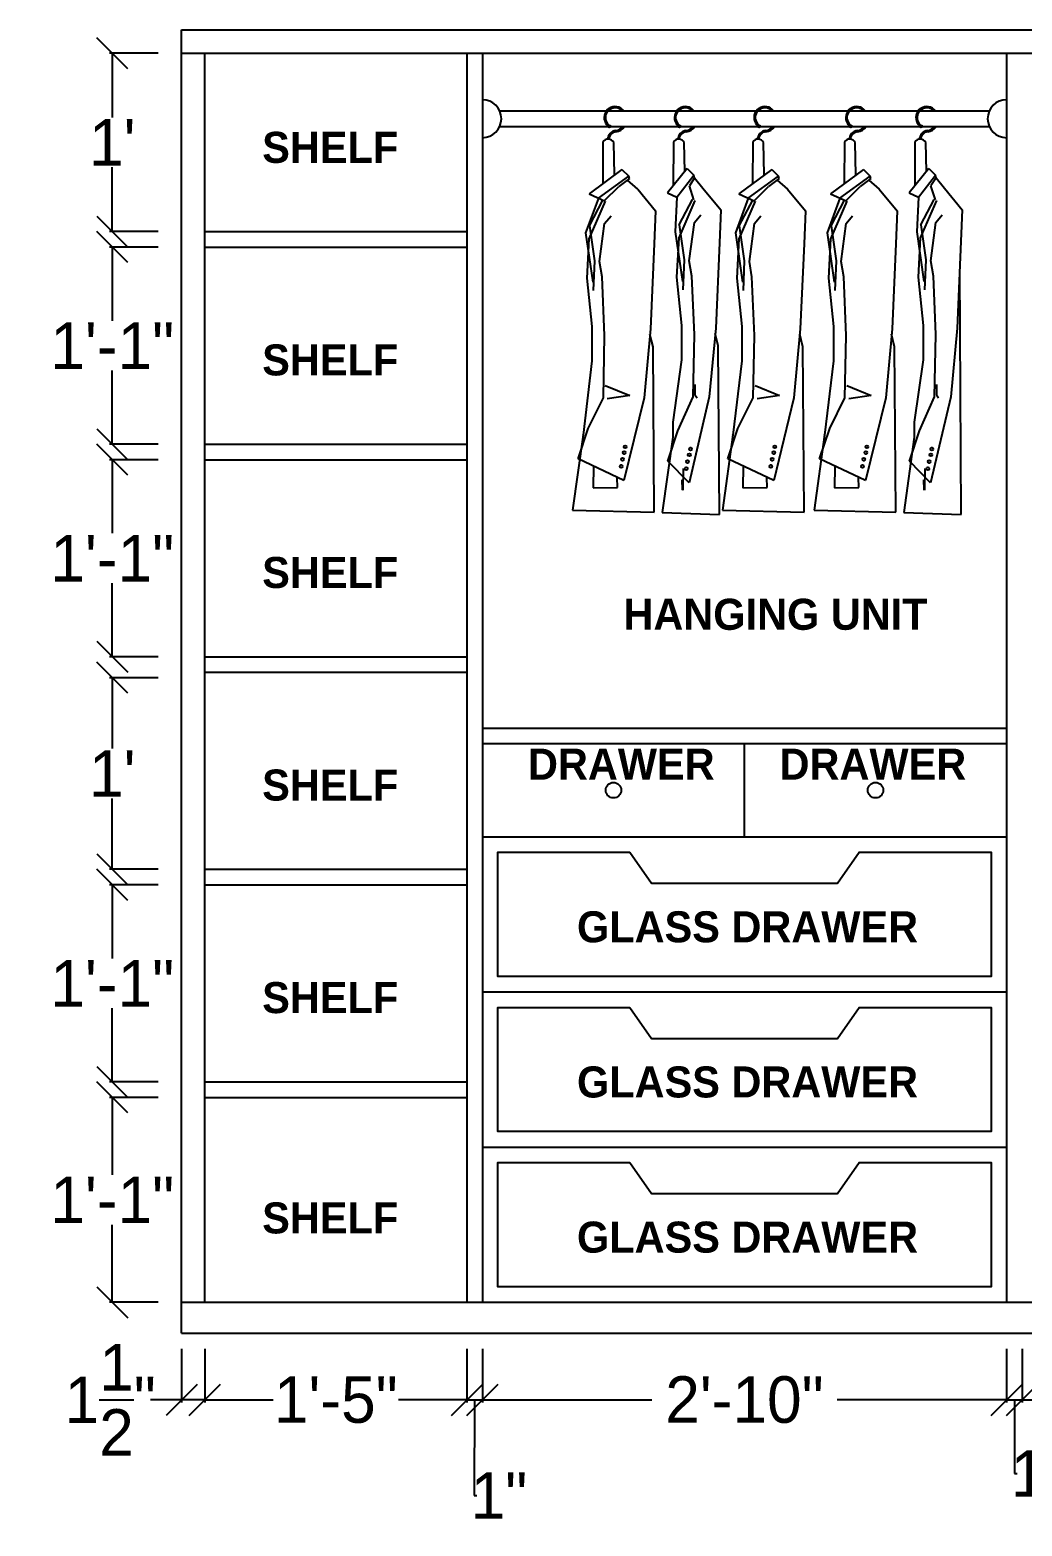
# Model space of a CAD drawing. Header units: inches. Extents: x -2624 to 3682, y -673 to 3670.
# Drawn here: x 342.8 to 406.8, y 1169.5 to 1266 of the extents above; entities that cross this region are included whole.
import ezdxf

# ---------------------------------------------------------------- set-up
doc = ezdxf.new("R2010")
doc.units = ezdxf.units.IN
doc.header["$MEASUREMENT"] = 0
doc.styles.add('HEMI', font='stylu.ttf')
doc.styles.get("Standard").update_dxf_attribs({"font": 'arial.ttf'})
doc.dimstyles.get("Standard").update_dxf_attribs({"dimtxt": 0.18, "dimasz": 0.18, "dimexe": 0.18, "dimexo": 0.0625, "dimgap": 0.09, "dimtad": 0, "dimtih": 1, "dimtoh": 1, "dimdec": 0, "dimzin": 0, "dimdsep": 46, "dimlunit": 4, "dimtxsty": 'Standard', "dimcen": 0.09, "dimadec": 0, "dimazin": 0, "dimtfac": 1, "dimtdec": 0, "dimtofl": 0, "dimtmove": 0, "dimatfit": 3, "dimfxl": 1, "dimtolj": 1, "dimtzin": 0, "dimarcsym": 0})

# ---------------------------------------------------------------- blocks, each defined once
blk = doc.blocks.new('rdth')
at = {"color": 18, "true_color": 0x000000}
for p, q in [((3607.319, 824.208), (3607.307, 822.228)), ((3607.87, 822.645), (3607.833, 824.186)), ((3610.687, 824.208), (3610.675, 822.119)), ((3611.234, 822.815), (3611.201, 824.186)), ((3614.477, 824.208), (3614.466, 822.228)), ((3615.028, 822.645), (3614.991, 824.186)), ((3618.86, 824.208), (3618.848, 822.228)), ((3619.411, 822.645), (3619.374, 824.186)), ((3622.228, 824.208), (3622.216, 822.119)), ((3622.775, 822.815), (3622.742, 824.186)), ((3608.23, 822.911), (3606.657, 821.747)), ((3607.102, 821.538), (3608.554, 822.586)), ((3608.23, 822.911), (3608.554, 822.586)), ((3608.582, 822.472), (3608.554, 822.586)), ((3611.344, 822.953), (3610.41, 821.789)), ((3610.854, 821.579), (3611.669, 822.627)), ((3611.344, 822.953), (3611.669, 822.627)), ((3611.697, 822.513), (3611.449, 822.129)), ((3611.697, 822.513), (3611.669, 822.627)), ((3611.692, 822.506), (3612.092, 822.008)), ((3615.388, 822.911), (3613.815, 821.747)), ((3614.26, 821.538), (3615.712, 822.586)), ((3615.388, 822.911), (3615.712, 822.586)), ((3615.741, 822.472), (3615.712, 822.586)), ((3619.771, 822.911), (3618.198, 821.747)), ((3618.643, 821.538), (3620.095, 822.586)), ((3619.771, 822.911), (3620.095, 822.586)), ((3620.123, 822.472), (3620.095, 822.586)), ((3622.885, 822.953), (3621.951, 821.789)), ((3622.396, 821.579), (3623.21, 822.627)), ((3622.885, 822.953), (3623.21, 822.627)), ((3623.238, 822.513), (3622.99, 822.129)), ((3623.238, 822.513), (3623.21, 822.627)), ((3623.234, 822.506), (3623.633, 822.008)), ((3607.381, 821.406), (3608.071, 822.087)), ((3608.582, 822.472), (3608.071, 822.087)), ((3608.481, 822.396), (3608.977, 821.966)), ((3608.982, 821.966), (3609.835, 820.933)), ((3610.41, 821.789), (3610.854, 821.579)), ((3611.668, 821.448), (3611.449, 822.129)), ((3612.097, 822.007), (3612.949, 820.975)), ((3614.54, 821.406), (3615.229, 822.087)), ((3615.741, 822.472), (3615.229, 822.087)), ((3615.639, 822.396), (3616.136, 821.966)), ((3616.141, 821.966), (3616.993, 820.933)), ((3618.922, 821.406), (3619.612, 822.087)), ((3620.123, 822.472), (3619.612, 822.087)), ((3620.022, 822.396), (3620.518, 821.966)), ((3620.523, 821.966), (3621.376, 820.933)), ((3621.951, 821.789), (3622.396, 821.579)), ((3623.209, 821.448), (3622.99, 822.129)), ((3623.638, 822.007), (3624.49, 820.975)), ((3607.102, 821.538), (3606.488, 819.877)), ((3607.428, 821.389), (3606.653, 819.597)), ((3606.657, 821.747), (3607.427, 821.385)), ((3606.678, 820.217), (3607.318, 821.436)), ((3610.854, 821.579), (3610.775, 819.919)), ((3611.715, 821.43), (3610.94, 819.639)), ((3610.965, 820.259), (3611.605, 821.477)), ((3614.26, 821.538), (3613.646, 819.877)), ((3614.586, 821.389), (3613.811, 819.597)), ((3613.815, 821.747), (3614.585, 821.385)), ((3613.836, 820.217), (3614.477, 821.436)), ((3618.643, 821.538), (3618.029, 819.877)), ((3618.969, 821.389), (3618.194, 819.597)), ((3618.198, 821.747), (3618.968, 821.385)), ((3618.219, 820.217), (3618.859, 821.436)), ((3622.396, 821.579), (3622.316, 819.919)), ((3623.256, 821.43), (3622.481, 819.639)), ((3622.506, 820.259), (3623.146, 821.477)), ((3607.402, 820.326), (3607.706, 820.69)), ((3609.835, 820.933), (3609.774, 819.354)), ((3611.446, 818.546), (3611.689, 820.368)), ((3611.689, 820.368), (3611.993, 820.732)), ((3612.949, 820.975), (3612.888, 819.396)), ((3614.561, 820.326), (3614.864, 820.69)), ((3616.993, 820.933), (3616.932, 819.354)), ((3618.943, 820.326), (3619.247, 820.69)), ((3621.376, 820.933), (3621.315, 819.354)), ((3622.987, 818.546), (3623.23, 820.368)), ((3623.23, 820.368), (3623.534, 820.732)), ((3624.49, 820.975), (3624.247, 815.327)), ((3606.488, 819.877), (3606.829, 817.517)), ((3606.678, 820.217), (3606.914, 818.541)), ((3607.159, 818.504), (3607.402, 820.326)), ((3610.775, 819.919), (3611.116, 817.558)), ((3610.94, 819.639), (3610.838, 817.756)), ((3610.965, 820.259), (3611.201, 818.582)), ((3613.646, 819.877), (3613.987, 817.517)), ((3613.836, 820.217), (3614.073, 818.541)), ((3614.317, 818.504), (3614.561, 820.326)), ((3618.029, 819.877), (3618.37, 817.517)), ((3618.219, 820.217), (3618.456, 818.541)), ((3618.7, 818.504), (3618.943, 820.326)), ((3622.316, 819.919), (3622.657, 817.558)), ((3622.481, 819.639), (3622.379, 817.756)), ((3622.506, 820.259), (3622.742, 818.582)), ((3606.653, 819.597), (3606.551, 817.715)), ((3609.774, 819.354), (3609.591, 815.286)), ((3612.888, 819.396), (3612.706, 815.327)), ((3613.811, 819.597), (3613.71, 817.715)), ((3616.932, 819.354), (3616.75, 815.286)), ((3618.194, 819.597), (3618.092, 817.715)), ((3621.315, 819.354), (3621.132, 815.286)), ((3606.914, 818.541), (3606.858, 817.119)), ((3607.281, 817.775), (3607.159, 818.504)), ((3611.201, 818.582), (3611.144, 817.16)), ((3611.568, 817.817), (3611.446, 818.546)), ((3614.073, 818.541), (3614.016, 817.119)), ((3614.439, 817.775), (3614.317, 818.504)), ((3618.456, 818.541), (3618.399, 817.119)), ((3618.822, 817.775), (3618.7, 818.504)), ((3622.742, 818.582), (3622.685, 817.16)), ((3623.109, 817.817), (3622.987, 818.546)), ((3606.551, 817.715), (3606.794, 815.407)), ((3607.402, 814.982), (3607.281, 817.775)), ((3610.838, 817.756), (3611.081, 815.449)), ((3611.689, 815.023), (3611.568, 817.817)), ((3613.71, 817.715), (3613.953, 815.407)), ((3614.561, 814.982), (3614.439, 817.775)), ((3618.092, 817.715), (3618.335, 815.407)), ((3618.943, 814.982), (3618.822, 817.775)), ((3622.379, 817.756), (3622.622, 815.449)), ((3623.23, 815.023), (3623.109, 817.817)), ((3624.429, 806.421), (3624.369, 818.151)), ((3606.794, 815.407), (3606.794, 813.767)), ((3611.081, 815.449), (3611.081, 813.809)), ((3613.953, 815.407), (3613.953, 813.767)), ((3618.335, 815.407), (3618.335, 813.767)), ((3622.622, 815.449), (3622.622, 813.809)), ((3607.341, 812.006), (3607.402, 814.982)), ((3609.591, 815.286), (3609.288, 812.006)), ((3609.713, 814.435), (3609.568, 815.036)), ((3611.628, 812.048), (3611.689, 815.023)), ((3612.706, 815.327), (3612.402, 812.048)), ((3612.828, 814.477), (3612.683, 815.078)), ((3614.5, 812.006), (3614.561, 814.982)), ((3616.75, 815.286), (3616.446, 812.006)), ((3616.871, 814.435), (3616.727, 815.036)), ((3618.882, 812.006), (3618.943, 814.982)), ((3621.132, 815.286), (3620.829, 812.006)), ((3621.254, 814.435), (3621.109, 815.036)), ((3623.169, 812.048), (3623.23, 815.023)), ((3624.247, 815.327), (3623.943, 812.048)), ((3609.774, 806.532), (3609.713, 814.435)), ((3612.888, 806.421), (3612.828, 814.477)), ((3616.932, 806.532), (3616.871, 814.435)), ((3621.315, 806.532), (3621.254, 814.435)), ((3606.794, 813.767), (3606.369, 810.215)), ((3611.081, 813.809), (3610.656, 810.833)), ((3613.953, 813.767), (3613.527, 810.215)), ((3618.335, 813.767), (3617.91, 810.215)), ((3622.622, 813.809), (3622.197, 810.833)), ((3607.43, 812.593), (3608.601, 812.105)), ((3611.717, 812.634), (3611.716, 812.147)), ((3614.588, 812.593), (3615.76, 812.105)), ((3618.971, 812.593), (3620.143, 812.105)), ((3623.258, 812.634), (3623.257, 812.147)), ((3606.612, 810.54), (3607.341, 812.006)), ((3608.601, 812.105), (3607.528, 811.949)), ((3609.288, 812.006), (3608.32, 808.045)), ((3610.899, 810.429), (3611.628, 812.048)), ((3612.402, 812.048), (3611.435, 807.934)), ((3611.716, 812.147), (3611.815, 811.991)), ((3613.77, 810.54), (3614.5, 812.006)), ((3615.76, 812.105), (3614.686, 811.949)), ((3616.446, 812.006), (3615.478, 808.045)), ((3618.153, 810.54), (3618.882, 812.006)), ((3620.143, 812.105), (3619.069, 811.949)), ((3620.829, 812.006), (3619.861, 808.045)), ((3622.44, 810.429), (3623.169, 812.048)), ((3623.943, 812.048), (3622.976, 807.934)), ((3623.257, 812.147), (3623.356, 811.991)), ((3606.132, 809.077), (3606.612, 810.54)), ((3610.419, 808.966), (3610.899, 810.429)), ((3610.656, 810.833), (3610.656, 810.126)), ((3613.29, 809.077), (3613.77, 810.54)), ((3617.673, 809.077), (3618.153, 810.54)), ((3621.96, 808.966), (3622.44, 810.429)), ((3622.197, 810.833), (3622.197, 810.126)), ((3606.369, 810.236), (3605.868, 806.634)), ((3606.369, 810.215), (3606.369, 810.236)), ((3610.656, 810.126), (3610.155, 806.523)), ((3613.527, 810.236), (3613.026, 806.634)), ((3613.527, 810.215), (3613.527, 810.236)), ((3617.91, 810.236), (3617.409, 806.634)), ((3617.91, 810.215), (3617.91, 810.236)), ((3622.197, 810.126), (3621.696, 806.523)), ((3608.32, 808.045), (3606.132, 809.077)), ((3611.435, 807.934), (3610.419, 808.966)), ((3615.478, 808.045), (3613.29, 809.077)), ((3619.861, 808.045), (3617.673, 809.077)), ((3622.976, 807.934), (3621.96, 808.966)), ((3606.866, 808.731), (3606.849, 807.7)), ((3608.01, 807.72), (3607.995, 808.198)), ((3611.153, 808.62), (3611.136, 807.589)), ((3614.024, 808.731), (3614.007, 807.7)), ((3615.168, 807.72), (3615.153, 808.198)), ((3618.407, 808.731), (3618.39, 807.7)), ((3619.551, 807.72), (3619.536, 808.198)), ((3622.694, 808.62), (3622.677, 807.589)), ((3606.849, 807.7), (3608.01, 807.72)), ((3611.124, 807.609), (3611.11, 808.087)), ((3611.136, 807.589), (3611.124, 807.609)), ((3614.007, 807.7), (3615.168, 807.72)), ((3618.39, 807.7), (3619.551, 807.72)), ((3622.665, 807.609), (3622.651, 808.087)), ((3622.677, 807.589), (3622.665, 807.609)), ((3605.868, 806.634), (3609.774, 806.532)), ((3610.155, 806.523), (3612.888, 806.421)), ((3613.026, 806.634), (3616.932, 806.532)), ((3617.409, 806.634), (3621.315, 806.532)), ((3621.696, 806.523), (3624.429, 806.421))]:
    blk.add_line(p, q, dxfattribs=at)
for centre, radius in [((3607.618, 824.965), 0.055), ((3610.972, 824.965), 0.055), ((3614.777, 824.965), 0.055), ((3619.159, 824.965), 0.055), ((3622.513, 824.965), 0.055), ((3608.381, 809.661), 0.0683), ((3611.496, 809.55), 0.0683), ((3615.54, 809.661), 0.0683), ((3619.922, 809.661), 0.0683), ((3623.037, 809.55), 0.0683), ((3608.25, 809.065), 0.0683), ((3608.333, 809.383), 0.0683), ((3611.364, 808.954), 0.0683), ((3611.448, 809.273), 0.0683), ((3615.408, 809.065), 0.0683), ((3615.491, 809.383), 0.0683), ((3619.791, 809.065), 0.0683), ((3619.874, 809.383), 0.0683), ((3622.905, 808.954), 0.0683), ((3622.989, 809.273), 0.0683), ((3608.187, 808.726), 0.0683), ((3611.302, 808.615), 0.0683), ((3615.346, 808.726), 0.0683), ((3619.728, 808.726), 0.0683), ((3622.843, 808.615), 0.0683)]:
    blk.add_circle(centre, radius, dxfattribs=at)
for centre, radius, start, end in [((3607.901, 825.384), 0.522, 58.88889, 230.40938), ((3607.901, 825.384), 0.465, 58.88889, 230.40938), ((3607.856, 825.309), 0.552, 46.20836, 58.88889), ((3607.856, 825.309), 0.609, 40.83099, 58.88889), ((3611.255, 825.384), 0.522, 58.88889, 230.40938), ((3611.255, 825.384), 0.465, 58.88889, 230.40938), ((3611.21, 825.309), 0.552, 46.20836, 58.88889), ((3611.21, 825.309), 0.609, 40.83099, 58.88889), ((3615.06, 825.384), 0.522, 58.88889, 230.40938), ((3615.06, 825.384), 0.465, 58.88889, 230.40938), ((3615.015, 825.309), 0.552, 46.20836, 58.88889), ((3615.015, 825.309), 0.609, 40.83099, 58.88889), ((3619.442, 825.384), 0.522, 58.88889, 230.40938), ((3619.442, 825.384), 0.465, 58.88889, 230.40938), ((3619.397, 825.309), 0.552, 46.20836, 58.88889), ((3619.397, 825.309), 0.609, 40.83099, 58.88889), ((3622.796, 825.384), 0.522, 58.88889, 230.40938), ((3622.796, 825.384), 0.465, 58.88889, 230.40938), ((3622.751, 825.309), 0.552, 46.20836, 58.88889), ((3622.751, 825.309), 0.609, 40.83099, 58.88889), ((3607.999, 824.311), 0.457, 98.14379, 177.87173), ((3607.999, 824.311), 0.4, 98.14379, 177.7449), ((3607.856, 825.309), 0.552, 278.14379, 320.73107), ((3607.856, 825.309), 0.609, 278.14379, 325.01876), ((3611.353, 824.311), 0.457, 98.14379, 177.87173), ((3611.353, 824.311), 0.4, 98.14379, 177.7449), ((3611.21, 825.309), 0.552, 278.14379, 320.73107), ((3611.21, 825.309), 0.609, 278.14379, 325.01876), ((3615.157, 824.311), 0.457, 98.14379, 177.87173), ((3615.157, 824.311), 0.4, 98.14379, 177.7449), ((3615.015, 825.309), 0.552, 278.14379, 320.73107), ((3615.015, 825.309), 0.609, 278.14379, 325.01876), ((3619.54, 824.311), 0.457, 98.14379, 177.87173), ((3619.54, 824.311), 0.4, 98.14379, 177.7449), ((3619.397, 825.309), 0.552, 278.14379, 320.73107), ((3619.397, 825.309), 0.609, 278.14379, 325.01876), ((3622.894, 824.311), 0.457, 98.14379, 177.87173), ((3622.894, 824.311), 0.4, 98.14379, 177.7449), ((3622.751, 825.309), 0.552, 278.14379, 320.73107), ((3622.751, 825.309), 0.609, 278.14379, 325.01876), ((3607.57, 824.068), 0.288, 24.24192, 150.77828), ((3610.938, 824.068), 0.288, 24.24192, 150.77828), ((3614.728, 824.068), 0.288, 24.24192, 150.77828), ((3619.111, 824.068), 0.288, 24.24192, 150.77828), ((3622.479, 824.068), 0.288, 24.24192, 150.77828)]:
    blk.add_arc(centre, radius, start, end, dxfattribs=at)
blk = doc.blocks.new('_Oblique')
at = {"color": 0, "linetype": 'ByBlock', "lineweight": -2}
blk.add_line((-0.5, -0.5), (0.5, 0.5), dxfattribs=at)
blk = doc.blocks.new('*D54')
at = {"color": 254, "lineweight": -2, "transparency": 16777216}
for p, q in [((351.071, 1197.152), (347.927, 1197.152)), ((351.071, 1183.952), (347.927, 1183.952))]:
    blk.add_line(p, q, dxfattribs=at)
at = {"color": 5, "lineweight": -2, "transparency": 16777216}
for p, q in [((348.107, 1197.152), (348.107, 1192.158)), ((348.107, 1183.952), (348.107, 1188.947))]:
    blk.add_line(p, q, dxfattribs=at)
at = {"layer": 'Defpoints', "color": 0, "transparency": 16777216}
for p in [(348.107, 1197.152), (354.071, 1197.152), (354.071, 1183.952)]:
    blk.add_point(p, dxfattribs=at)
at = {"color": 5, "lineweight": -2, "transparency": 16777216, "xscale": 2, "yscale": 2, "zscale": 2}
for p, rotation in [((348.107, 1197.152), 90), ((348.107, 1183.952), 270)]:
    blk.add_blockref('_Oblique', p, dxfattribs=dict(at, rotation=rotation))
at = {"color": 5, "transparency": 16777216, "insert": (348.107, 1190.552), "char_height": 3, "attachment_point": 5, "style": 'HEMI'}
blk.add_mtext('\\A1;1\'-1"', dxfattribs=at)
blk = doc.blocks.new('*D55')
at = {"color": 254, "lineweight": -2, "transparency": 16777216}
for p, q in [((351.071, 1210.852), (347.927, 1210.852)), ((351.071, 1198.152), (347.927, 1198.152))]:
    blk.add_line(p, q, dxfattribs=at)
at = {"color": 5, "lineweight": -2, "transparency": 16777216}
for p, q in [((348.107, 1210.852), (348.107, 1206.108)), ((348.107, 1198.152), (348.107, 1202.897))]:
    blk.add_line(p, q, dxfattribs=at)
at = {"layer": 'Defpoints', "color": 0, "transparency": 16777216}
for p in [(348.107, 1210.852), (354.071, 1210.852), (354.071, 1198.152)]:
    blk.add_point(p, dxfattribs=at)
at = {"color": 5, "lineweight": -2, "transparency": 16777216, "xscale": 2, "yscale": 2, "zscale": 2}
for p, rotation in [((348.107, 1210.852), 90), ((348.107, 1198.152), 270)]:
    blk.add_blockref('_Oblique', p, dxfattribs=dict(at, rotation=rotation))
at = {"color": 5, "transparency": 16777216, "insert": (348.107, 1204.502), "char_height": 3, "attachment_point": 5, "style": 'HEMI'}
blk.add_mtext('\\A1;1\'-1"', dxfattribs=at)
blk = doc.blocks.new('*D56')
at = {"color": 254, "lineweight": -2, "transparency": 16777216}
for p, q in [((351.071, 1224.202), (347.927, 1224.202)), ((351.071, 1211.852), (347.927, 1211.852))]:
    blk.add_line(p, q, dxfattribs=at)
at = {"color": 5, "lineweight": -2, "transparency": 16777216}
for p, q in [((348.107, 1224.202), (348.107, 1219.633)), ((348.107, 1211.852), (348.107, 1216.422))]:
    blk.add_line(p, q, dxfattribs=at)
at = {"layer": 'Defpoints', "color": 0, "transparency": 16777216}
for p in [(348.107, 1224.202), (354.071, 1224.202), (354.071, 1211.852)]:
    blk.add_point(p, dxfattribs=at)
at = {"color": 5, "lineweight": -2, "transparency": 16777216, "xscale": 2, "yscale": 2, "zscale": 2}
for p, rotation in [((348.107, 1224.202), 90), ((348.107, 1211.852), 270)]:
    blk.add_blockref('_Oblique', p, dxfattribs=dict(at, rotation=rotation))
at = {"color": 5, "transparency": 16777216, "insert": (348.107, 1218.027), "char_height": 3, "attachment_point": 5, "style": 'HEMI'}
blk.add_mtext("\\A1;1'", dxfattribs=at)
blk = doc.blocks.new('*D57')
at = {"color": 254, "lineweight": -2, "transparency": 16777216}
for p, q in [((351.071, 1238.252), (347.927, 1238.252)), ((351.071, 1225.552), (347.927, 1225.552))]:
    blk.add_line(p, q, dxfattribs=at)
at = {"color": 5, "lineweight": -2, "transparency": 16777216}
for p, q in [((348.107, 1238.252), (348.107, 1233.508)), ((348.107, 1225.552), (348.107, 1230.297))]:
    blk.add_line(p, q, dxfattribs=at)
at = {"layer": 'Defpoints', "color": 0, "transparency": 16777216}
for p in [(348.107, 1238.252), (354.071, 1238.252), (354.071, 1225.552)]:
    blk.add_point(p, dxfattribs=at)
at = {"color": 5, "lineweight": -2, "transparency": 16777216, "xscale": 2, "yscale": 2, "zscale": 2}
for p, rotation in [((348.107, 1238.252), 90), ((348.107, 1225.552), 270)]:
    blk.add_blockref('_Oblique', p, dxfattribs=dict(at, rotation=rotation))
at = {"color": 5, "transparency": 16777216, "insert": (348.107, 1231.902), "char_height": 3, "attachment_point": 5, "style": 'HEMI'}
blk.add_mtext('\\A1;1\'-1"', dxfattribs=at)
blk = doc.blocks.new('*D58')
at = {"color": 254, "lineweight": -2, "transparency": 16777216}
for p, q in [((351.071, 1251.952), (347.927, 1251.952)), ((351.071, 1239.252), (347.927, 1239.252))]:
    blk.add_line(p, q, dxfattribs=at)
at = {"color": 5, "lineweight": -2, "transparency": 16777216}
for p, q in [((348.107, 1251.952), (348.107, 1247.208)), ((348.107, 1239.252), (348.107, 1243.997))]:
    blk.add_line(p, q, dxfattribs=at)
at = {"layer": 'Defpoints', "color": 0, "transparency": 16777216}
for p in [(348.107, 1251.952), (354.071, 1251.952), (354.071, 1239.252)]:
    blk.add_point(p, dxfattribs=at)
at = {"color": 5, "lineweight": -2, "transparency": 16777216, "xscale": 2, "yscale": 2, "zscale": 2}
for p, rotation in [((348.107, 1251.952), 90), ((348.107, 1239.252), 270)]:
    blk.add_blockref('_Oblique', p, dxfattribs=dict(at, rotation=rotation))
at = {"color": 5, "transparency": 16777216, "insert": (348.107, 1245.602), "char_height": 3, "attachment_point": 5, "style": 'HEMI'}
blk.add_mtext('\\A1;1\'-1"', dxfattribs=at)
blk = doc.blocks.new('*D59')
at = {"color": 254, "lineweight": -2, "transparency": 16777216}
for p, q in [((351.071, 1264.452), (347.927, 1264.452)), ((351.071, 1252.952), (347.927, 1252.952))]:
    blk.add_line(p, q, dxfattribs=at)
at = {"color": 5, "lineweight": -2, "transparency": 16777216}
for p, q in [((348.107, 1264.452), (348.107, 1260.308)), ((348.107, 1252.952), (348.107, 1257.097))]:
    blk.add_line(p, q, dxfattribs=at)
at = {"layer": 'Defpoints', "color": 0, "transparency": 16777216}
for p in [(348.107, 1264.452), (354.071, 1264.452), (354.071, 1252.952)]:
    blk.add_point(p, dxfattribs=at)
at = {"color": 5, "lineweight": -2, "transparency": 16777216, "xscale": 2, "yscale": 2, "zscale": 2}
for p, rotation in [((348.107, 1264.452), 90), ((348.107, 1252.952), 270)]:
    blk.add_blockref('_Oblique', p, dxfattribs=dict(at, rotation=rotation))
at = {"color": 5, "transparency": 16777216, "insert": (348.107, 1258.702), "char_height": 3, "attachment_point": 5, "style": 'HEMI'}
blk.add_mtext("\\A1;1'", dxfattribs=at)
blk = doc.blocks.new('*D60')
at = {"color": 254, "lineweight": -2, "transparency": 16777216}
for p, q in [((354.071, 1180.952), (354.071, 1177.479)), ((370.971, 1180.952), (370.971, 1177.479))]:
    blk.add_line(p, q, dxfattribs=at)
at = {"color": 5, "lineweight": -2, "transparency": 16777216}
for p, q in [((354.071, 1177.659), (358.473, 1177.659)), ((370.971, 1177.659), (366.568, 1177.659))]:
    blk.add_line(p, q, dxfattribs=at)
at = {"layer": 'Defpoints', "color": 0, "transparency": 16777216}
for p in [(354.071, 1183.952), (370.971, 1183.952), (370.971, 1177.659)]:
    blk.add_point(p, dxfattribs=at)
at = {"color": 5, "lineweight": -2, "transparency": 16777216, "xscale": 2, "yscale": 2, "zscale": 2, "rotation": 180}
blk.add_blockref('_Oblique', (354.071, 1177.659), dxfattribs=at)
at = {"color": 5, "lineweight": -2, "transparency": 16777216, "xscale": 2, "yscale": 2, "zscale": 2}
blk.add_blockref('_Oblique', (370.971, 1177.659), dxfattribs=at)
at = {"color": 5, "transparency": 16777216, "insert": (362.521, 1177.659), "char_height": 3, "attachment_point": 5, "style": 'HEMI'}
blk.add_mtext('\\A1;1\'-5"', dxfattribs=at)
blk = doc.blocks.new('*D61')
at = {"color": 254, "lineweight": -2, "transparency": 16777216}
for p, q in [((352.571, 1180.952), (352.571, 1177.479)), ((354.071, 1180.952), (354.071, 1177.479))]:
    blk.add_line(p, q, dxfattribs=at)
at = {"color": 5, "lineweight": -2, "transparency": 16777216}
for p, q in [((352.571, 1177.659), (350.571, 1177.659)), ((354.071, 1177.659), (352.571, 1177.659))]:
    blk.add_line(p, q, dxfattribs=at)
at = {"layer": 'Defpoints', "color": 0, "transparency": 16777216}
for p in [(352.571, 1183.952), (354.071, 1183.952), (352.571, 1177.659)]:
    blk.add_point(p, dxfattribs=at)
at = {"color": 5, "lineweight": -2, "transparency": 16777216, "xscale": 2, "yscale": 2, "zscale": 2, "rotation": 180}
blk.add_blockref('_Oblique', (352.571, 1177.659), dxfattribs=at)
at = {"color": 5, "lineweight": -2, "transparency": 16777216, "xscale": 2, "yscale": 2, "zscale": 2}
blk.add_blockref('_Oblique', (354.071, 1177.659), dxfattribs=at)
at = {"color": 5, "transparency": 16777216, "insert": (347.975, 1177.659), "char_height": 3, "attachment_point": 5, "style": 'HEMI'}
blk.add_mtext('\\A1;1{\\H1x;\\S1/2;}"', dxfattribs=at)
blk = doc.blocks.new('*D62')
at = {"color": 254, "lineweight": -2, "transparency": 16777216}
for p, q in [((370.971, 1180.952), (370.971, 1177.479)), ((371.971, 1180.952), (371.971, 1177.479))]:
    blk.add_line(p, q, dxfattribs=at)
at = {"color": 5, "lineweight": -2, "transparency": 16777216}
for p, q in [((370.971, 1177.659), (371.971, 1177.659)), ((371.471, 1177.659), (371.437, 1171.492)), ((371.437, 1171.492), (371.617, 1171.492))]:
    blk.add_line(p, q, dxfattribs=at)
at = {"layer": 'Defpoints', "color": 0, "transparency": 16777216}
for p in [(370.971, 1183.952), (371.971, 1183.952), (371.971, 1177.659)]:
    blk.add_point(p, dxfattribs=at)
at = {"color": 5, "lineweight": -2, "transparency": 16777216, "xscale": 2, "yscale": 2, "zscale": 2, "rotation": 180}
blk.add_blockref('_Oblique', (370.971, 1177.659), dxfattribs=at)
at = {"color": 5, "lineweight": -2, "transparency": 16777216, "xscale": 2, "yscale": 2, "zscale": 2}
blk.add_blockref('_Oblique', (371.971, 1177.659), dxfattribs=at)
at = {"color": 5, "transparency": 16777216, "insert": (373.039, 1171.492), "char_height": 3, "attachment_point": 5, "style": 'HEMI'}
blk.add_mtext('\\A1;1"', dxfattribs=at)
blk = doc.blocks.new('*D63')
at = {"color": 254, "lineweight": -2, "transparency": 16777216}
for p, q in [((371.971, 1180.952), (371.971, 1177.479)), ((405.771, 1180.952), (405.771, 1177.479))]:
    blk.add_line(p, q, dxfattribs=at)
at = {"color": 5, "lineweight": -2, "transparency": 16777216}
for p, q in [((371.971, 1177.659), (382.894, 1177.659)), ((405.771, 1177.659), (394.848, 1177.659))]:
    blk.add_line(p, q, dxfattribs=at)
at = {"layer": 'Defpoints', "color": 0, "transparency": 16777216}
for p in [(371.971, 1183.952), (405.771, 1183.952), (405.771, 1177.659)]:
    blk.add_point(p, dxfattribs=at)
at = {"color": 5, "lineweight": -2, "transparency": 16777216, "xscale": 2, "yscale": 2, "zscale": 2, "rotation": 180}
blk.add_blockref('_Oblique', (371.971, 1177.659), dxfattribs=at)
at = {"color": 5, "lineweight": -2, "transparency": 16777216, "xscale": 2, "yscale": 2, "zscale": 2}
blk.add_blockref('_Oblique', (405.771, 1177.659), dxfattribs=at)
at = {"color": 5, "transparency": 16777216, "insert": (388.871, 1177.659), "char_height": 3, "attachment_point": 5, "style": 'HEMI'}
blk.add_mtext('\\A1;2\'-10"', dxfattribs=at)
blk = doc.blocks.new('*D64')
at = {"color": 254, "lineweight": -2, "transparency": 16777216}
for p, q in [((405.771, 1180.952), (405.771, 1177.479)), ((406.771, 1180.952), (406.771, 1177.479))]:
    blk.add_line(p, q, dxfattribs=at)
at = {"color": 5, "lineweight": -2, "transparency": 16777216}
for p, q in [((405.771, 1177.659), (406.771, 1177.659)), ((406.271, 1177.659), (406.271, 1172.912)), ((406.271, 1172.912), (406.451, 1172.912))]:
    blk.add_line(p, q, dxfattribs=at)
at = {"layer": 'Defpoints', "color": 0, "transparency": 16777216}
for p in [(405.771, 1183.952), (406.771, 1183.952), (406.771, 1177.659)]:
    blk.add_point(p, dxfattribs=at)
at = {"color": 5, "lineweight": -2, "transparency": 16777216, "xscale": 2, "yscale": 2, "zscale": 2, "rotation": 180}
blk.add_blockref('_Oblique', (405.771, 1177.659), dxfattribs=at)
at = {"color": 5, "lineweight": -2, "transparency": 16777216, "xscale": 2, "yscale": 2, "zscale": 2}
blk.add_blockref('_Oblique', (406.771, 1177.659), dxfattribs=at)
at = {"color": 5, "transparency": 16777216, "insert": (407.873, 1172.912), "char_height": 3, "attachment_point": 5, "style": 'HEMI'}
blk.add_mtext('\\A1;1"', dxfattribs=at)
blk = doc.blocks.new('*D65')
at = {"color": 254, "lineweight": -2, "transparency": 16777216}
for p, q in [((406.771, 1180.952), (406.771, 1177.479)), ((441.071, 1180.952), (441.071, 1177.479))]:
    blk.add_line(p, q, dxfattribs=at)
at = {"color": 5, "lineweight": -2, "transparency": 16777216}
for p, q in [((406.771, 1177.659), (416.77, 1177.659)), ((441.071, 1177.659), (431.072, 1177.659))]:
    blk.add_line(p, q, dxfattribs=at)
at = {"layer": 'Defpoints', "color": 0, "transparency": 16777216}
for p in [(406.771, 1183.952), (441.071, 1183.952), (441.071, 1177.659)]:
    blk.add_point(p, dxfattribs=at)
at = {"color": 5, "lineweight": -2, "transparency": 16777216, "xscale": 2, "yscale": 2, "zscale": 2, "rotation": 180}
blk.add_blockref('_Oblique', (406.771, 1177.659), dxfattribs=at)
at = {"color": 5, "lineweight": -2, "transparency": 16777216, "xscale": 2, "yscale": 2, "zscale": 2}
blk.add_blockref('_Oblique', (441.071, 1177.659), dxfattribs=at)
at = {"color": 5, "transparency": 16777216, "insert": (423.921, 1177.659), "char_height": 3, "attachment_point": 5, "style": 'HEMI'}
blk.add_mtext('\\A1;2\'-10{\\H1x;\\S1/2;}"', dxfattribs=at)

msp = doc.modelspace()

# ---------------------------------------------------------------- linework, layer by layer
at = {"color": 18, "true_color": 0x000000}
for p, q in [((352.571, 1265.952), (442.571, 1265.952)), ((352.571, 1181.952), (352.571, 1265.952)), ((352.571, 1264.452), (442.571, 1264.452)), ((354.071, 1183.952), (354.071, 1264.452)), ((370.971, 1264.452), (370.971, 1183.952)), ((371.971, 1264.452), (371.971, 1183.952)), ((405.771, 1264.452), (405.771, 1183.952)), ((373.087, 1260.731), (404.655, 1260.731)), ((373.087, 1259.731), (404.655, 1259.731)), ((354.071, 1252.952), (370.971, 1252.952)), ((354.071, 1251.952), (370.971, 1251.952)), ((354.071, 1239.252), (370.971, 1239.252)), ((354.071, 1238.252), (370.971, 1238.252)), ((354.071, 1225.552), (370.971, 1225.552)), ((354.071, 1224.552), (370.971, 1224.552)), ((371.971, 1220.952), (405.771, 1220.952)), ((371.971, 1219.952), (405.771, 1219.952)), ((388.871, 1213.952), (388.871, 1219.952)), ((371.971, 1213.952), (405.771, 1213.952)), ((354.071, 1211.852), (370.971, 1211.852)), ((354.071, 1210.852), (370.971, 1210.852)), ((371.971, 1203.952), (405.771, 1203.952)), ((354.071, 1198.152), (370.971, 1198.152)), ((354.071, 1197.152), (370.971, 1197.152)), ((371.971, 1193.952), (405.771, 1193.952)), ((352.571, 1183.952), (442.571, 1183.952)), ((352.571, 1181.952), (442.571, 1181.952))]:
    msp.add_line(p, q, dxfattribs=at)
at = {"color": 143, "true_color": 0x7aafdf}
for points in [[(381.486, 1212.952), (382.871, 1210.952), (394.871, 1210.952), (396.256, 1212.952), (404.771, 1212.952), (404.771, 1204.952), (372.971, 1204.952), (372.971, 1212.952)], [(381.486, 1202.952), (382.871, 1200.952), (394.871, 1200.952), (396.256, 1202.952), (404.771, 1202.952), (404.771, 1194.952), (372.971, 1194.952), (372.971, 1202.952)], [(381.486, 1192.952), (382.871, 1190.952), (394.871, 1190.952), (396.256, 1192.952), (404.771, 1192.952), (404.771, 1184.952), (372.971, 1184.952), (372.971, 1192.952)]]:
    msp.add_lwpolyline(points, close=True, dxfattribs=at)
at = {"color": 18, "true_color": 0x000000}
for centre in [(380.421, 1216.952), (397.321, 1216.952)]:
    msp.add_circle(centre, 0.5, dxfattribs=at)
for centre, start, end in [((371.971, 1260.231), 270, 90), ((405.771, 1260.231), 90, 270)]:
    msp.add_arc(centre, 1.223, start, end, dxfattribs=at)

# ---------------------------------------------------------------- block references
at = {"xscale": 1.349456073416687, "yscale": 1.349456073416687, "zscale": 1.349456073416687}
msp.add_blockref('rdth', (-4488.175, 146.484), dxfattribs=at)

# ---------------------------------------------------------------- texts
at = {"color": 177, "lineweight": 5, "true_color": 0x293189, "char_height": 2, "attachment_point": 3, "rotation": 0.00944, "style": 'HEMI'}
for s, insert, width in [('\\pxqc;{\\fStylus BT|b1|i0|c0|p34;SHELF}', (371.833, 1259.386), 19.3517), ('\\pxqc;{\\fStylus BT|b1|i0|c0|p34;SHELF}', (371.833, 1245.686), 19.3517), ('\\pxqc;{\\fStylus BT|b1|i0|c0|p34;SHELF}', (371.833, 1231.986), 19.3517), ('\\pxqc;{\\fStylus BT|b1|i0|c0|p34;HANGING UNIT}', (400.546, 1229.291), 19.3517), ('\\pxqc;{\\fStylus BT|b1|i0|c0|p34;DRAWER}', (388.391, 1219.633), 14.92485), ('\\pxqc;{\\fStylus BT|b1|i0|c0|p34;DRAWER}', (404.613, 1219.633), 14.92485), ('\\pxqc;{\\fStylus BT|b1|i0|c0|p34;SHELF}', (371.833, 1218.286), 19.3517), ('\\pxqc;{\\fStylus BT|b1|i0|c0|p34;GLASS DRAWER}', (401.294, 1209.15), 24.45403), ('\\pxqc;{\\fStylus BT|b1|i0|c0|p34;SHELF}', (371.833, 1204.586), 19.3517), ('\\pxqc;{\\fStylus BT|b1|i0|c0|p34;GLASS DRAWER}', (401.294, 1199.15), 24.45403), ('\\pxqc;{\\fStylus BT|b1|i0|c0|p34;SHELF}', (371.833, 1190.386), 19.3517), ('\\pxqc;{\\fStylus BT|b1|i0|c0|p34;GLASS DRAWER}', (401.294, 1189.15), 24.45403)]:
    msp.add_mtext(s, dxfattribs=dict(at, insert=insert, width=width))

# ---------------------------------------------------------------- dimensions: what is measured, and where the dimension line sits
at = {"color": 18, "true_color": 0x000000}
for base, p1, p2, override, picture, middle in [((348.107038327, 1264.452309497), (354.070832283, 1252.952309497), (354.070832283, 1264.452309497), {"dimtxt": 3, "dimasz": 2, "dimexo": 3, "dimtxsty": 'HEMI', "dimblk": 'Oblique', "dimcen": 0, "dimclrd": 5, "dimclre": 254, "dimclrt": 5, "dimtmove": 1, "dimldrblk": 'Oblique', "dimfxl": 0.03937, "dimarcsym": 1}, '*D59', (348.107038327, 1258.702309497)), ((348.107, 1251.952), (354.071, 1239.252), (354.071, 1251.952), {"dimtxt": 3, "dimasz": 2, "dimexo": 3, "dimtxsty": 'HEMI', "dimblk": 'Oblique', "dimcen": 0, "dimclrd": 5, "dimclre": 254, "dimclrt": 5, "dimtmove": 1, "dimldrblk": 'Oblique', "dimfxl": 0.03937, "dimarcsym": 1}, '*D58', (348.107, 1245.602)), ((348.107, 1238.252), (354.071, 1225.552), (354.071, 1238.252), {"dimtxt": 3, "dimasz": 2, "dimexo": 3, "dimtxsty": 'HEMI', "dimblk": 'Oblique', "dimcen": 0, "dimclrd": 5, "dimclre": 254, "dimclrt": 5, "dimtmove": 1, "dimldrblk": 'Oblique', "dimfxl": 0.03937, "dimarcsym": 1}, '*D57', (348.107, 1231.902)), ((348.107, 1224.202), (354.071, 1211.852), (354.071, 1224.202), {"dimtxt": 3, "dimasz": 2, "dimexo": 3, "dimtxsty": 'HEMI', "dimblk": 'Oblique', "dimcen": 0, "dimclrd": 5, "dimclre": 254, "dimclrt": 5, "dimtmove": 1, "dimldrblk": 'Oblique', "dimfxl": 0.03937, "dimarcsym": 1}, '*D56', (348.107, 1218.027)), ((348.107, 1210.852), (354.071, 1198.152), (354.071, 1210.852), {"dimtxt": 3, "dimasz": 2, "dimexo": 3, "dimtxsty": 'HEMI', "dimblk": 'Oblique', "dimcen": 0, "dimclrd": 5, "dimclre": 254, "dimclrt": 5, "dimtmove": 1, "dimldrblk": 'Oblique', "dimfxl": 0.03937, "dimarcsym": 1}, '*D55', (348.107, 1204.502)), ((348.107, 1197.152), (354.071, 1183.952), (354.071, 1197.152), {"dimtxt": 3, "dimasz": 2, "dimexo": 3, "dimtxsty": 'HEMI', "dimblk": 'Oblique', "dimcen": 0, "dimclrd": 5, "dimclre": 254, "dimclrt": 5, "dimldrblk": 'Oblique', "dimfxl": 0.03937, "dimarcsym": 1}, '*D54', (348.107, 1190.552))]:
    dim = msp.add_linear_dim(base=base, p1=p1, p2=p2, angle=90, dimstyle='Standard', override=override, dxfattribs=at)
    dim.commit()
    dim.dimension.update_dxf_attribs({"geometry": picture, "text_midpoint": middle})
for base, p1, p2, override, picture, middle in [((352.571, 1177.659), (354.071, 1183.952), (352.571, 1183.952), {"dimtxt": 3, "dimasz": 2, "dimexo": 3, "dimdec": 1, "dimtxsty": 'HEMI', "dimblk": 'Oblique', "dimcen": 0, "dimclrd": 5, "dimclre": 254, "dimclrt": 5, "dimtdec": 1, "dimldrblk": 'Oblique', "dimfxl": 0.03937, "dimarcsym": 1}, '*D61', (347.975, 1177.659)), ((370.971, 1177.659), (354.071, 1183.952), (370.971, 1183.952), {"dimtxt": 3, "dimasz": 2, "dimexo": 3, "dimtxsty": 'HEMI', "dimblk": 'Oblique', "dimcen": 0, "dimclrd": 5, "dimclre": 254, "dimclrt": 5, "dimldrblk": 'Oblique', "dimfxl": 0.03937, "dimarcsym": 1}, '*D60', (362.521, 1177.659)), ((405.771, 1177.659), (371.971, 1183.952), (405.771, 1183.952), {"dimtxt": 3, "dimasz": 2, "dimexo": 3, "dimdec": 1, "dimtxsty": 'HEMI', "dimblk": 'Oblique', "dimcen": 0, "dimclrd": 5, "dimclre": 254, "dimclrt": 5, "dimtdec": 1, "dimtmove": 1, "dimldrblk": 'Oblique', "dimfxl": 0.03937, "dimarcsym": 1}, '*D63', (388.871, 1177.659)), ((441.071, 1177.659), (406.771, 1183.952), (441.071, 1183.952), {"dimtxt": 3, "dimasz": 2, "dimexo": 3, "dimdec": 1, "dimtxsty": 'HEMI', "dimblk": 'Oblique', "dimcen": 0, "dimclrd": 5, "dimclre": 254, "dimclrt": 5, "dimtdec": 1, "dimtmove": 1, "dimldrblk": 'Oblique', "dimfxl": 0.03937, "dimarcsym": 1}, '*D65', (423.921, 1177.659))]:
    dim = msp.add_linear_dim(base=base, p1=p1, p2=p2, dimstyle='Standard', override=override, dxfattribs=at)
    dim.commit()
    dim.dimension.update_dxf_attribs({"geometry": picture, "text_midpoint": middle})
for base, p1, p2, picture, middle in [((371.971, 1177.659), (370.971, 1183.952), (371.971, 1183.952), '*D62', (371.707, 1171.492)), ((406.771, 1177.659), (405.771, 1183.952), (406.771, 1183.952), '*D64', (406.541, 1172.912))]:
    dim = msp.add_linear_dim(base=base, p1=p1, p2=p2, dimstyle='Standard', override={"dimtxt": 3, "dimasz": 2, "dimexo": 3, "dimdec": 1, "dimtxsty": 'HEMI', "dimblk": 'Oblique', "dimcen": 0, "dimclrd": 5, "dimclre": 254, "dimclrt": 5, "dimtdec": 1, "dimtmove": 1, "dimldrblk": 'Oblique', "dimfxl": 0.03937, "dimarcsym": 1}, dxfattribs=at)
    dim.commit()
    dim.dimension.update_dxf_attribs({"geometry": picture, "text_midpoint": middle, "dimtype": 160})

doc.saveas('drawing.dxf')
